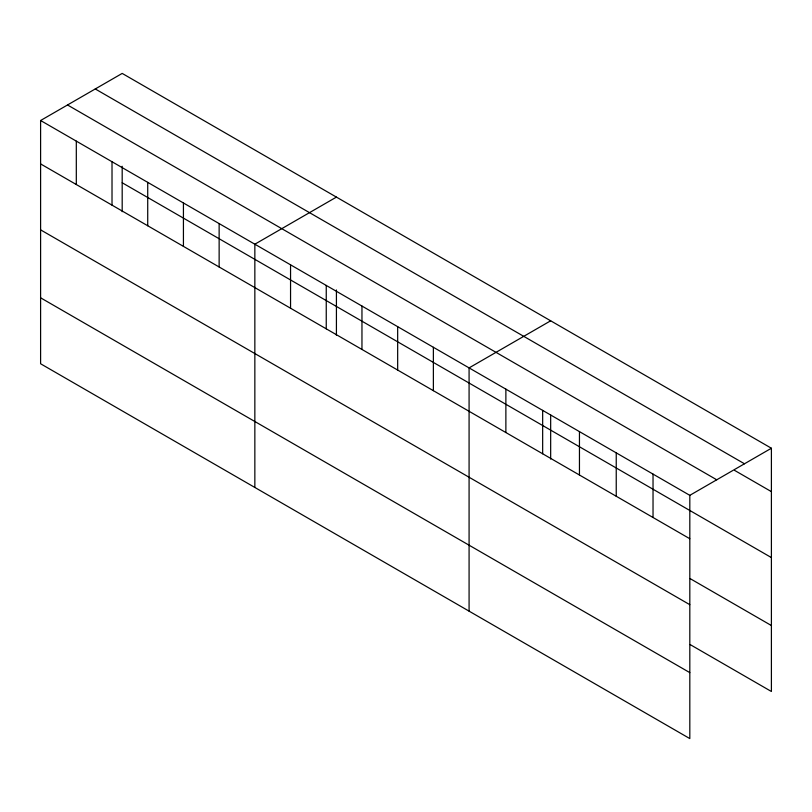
<?xml version="1.0" encoding="UTF-8"?>
<svg xmlns="http://www.w3.org/2000/svg" width="812" height="812" viewBox="0 0 812 812"><rect width="100%" height="100%" fill="white"/><g stroke="black" fill="none" stroke-linecap="round" stroke-linejoin="round"><path stroke-width="1.22" d="M336.422 289.965L336.422 335.397M550.668 414.922L550.668 459.084M40.6 120.511L689.814 495.34L689.814 738.585L40.6 363.766L40.6 120.511L122.186 73.415L771.4 448.234L771.4 691.489L690.251 644.637M336.422 197.103L254.846 244.209L254.846 487.454M550.668 320.801L469.082 367.897L469.082 611.142M689.814 495.34L771.4 448.234M95.258 88.955L744.482 463.784M734.606 470.392L771.4 491.636M67.518 104.971L716.742 479.79M122.186 182.761L771.4 557.58M40.6 163.912L689.814 538.732M690.251 578.682L771.4 625.534M40.6 229.857L689.814 604.686M40.6 297.811L689.814 672.63M653.031 474.096L653.031 517.498M616.237 452.863L616.237 496.254M579.453 431.619L579.453 475.01M542.66 410.375L542.66 453.776M505.876 389.141L505.876 432.532M433.375 347.282L433.375 390.684M397.667 326.668L397.667 370.059M361.959 306.053L361.959 349.444M326.251 285.438L326.251 328.83M290.554 264.824L290.554 308.215M219.138 223.594L219.138 266.986M183.431 202.98L183.431 246.371M147.723 182.365L147.723 225.756M122.186 166.277L122.186 211.699M112.015 161.75L112.015 205.142M76.308 141.136L76.308 184.527"/></g></svg>
